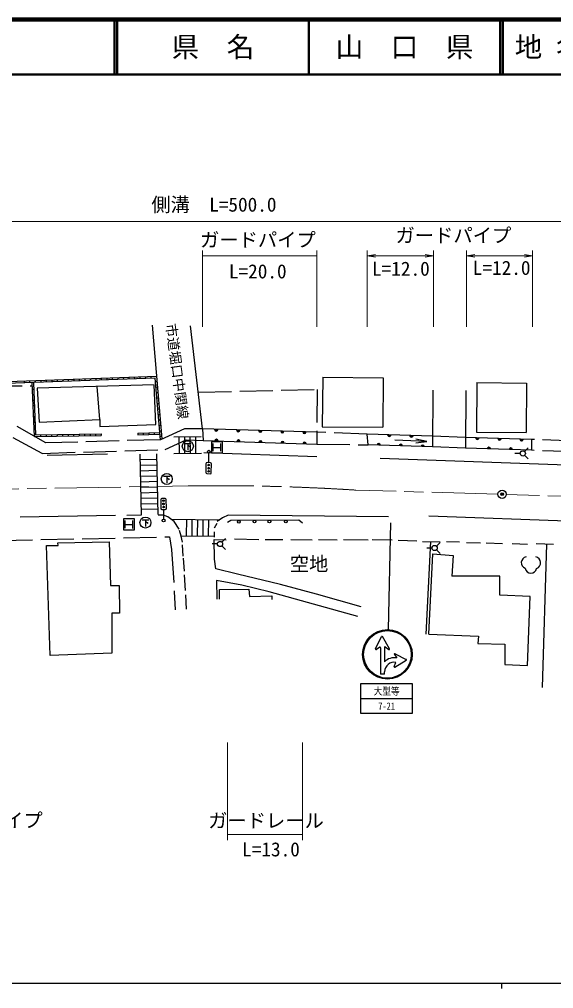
# Model space of a CAD drawing. Units: millimetres, scale not verified. Extents: x 40000 to 680000, y 20000 to 380000.
# Drawn here: x 280511 to 377433, y 204000 to 380000 of the extents above; entities that cross this region are included whole.
import ezdxf
from ezdxf.enums import TextEntityAlignment as Align

# ---------------------------------------------------------------- set-up
doc = ezdxf.new("R2010")
doc.units = ezdxf.units.MM
doc.header["$LTSCALE"] = 1000
doc.header["$PDMODE"] = 32
doc.header["$PDSIZE"] = 500
doc.linetypes.add('CHAIN', pattern=[18.5, 12, -1.5, 3.5, -1.5])
doc.linetypes.add('DASHED', pattern=[7.5, 6, -1.5])
for name, color, linetype, lineweight in [('M-BGD', 7, 'Continuous', 25), ('M-BGD-EXST', 7, 'Continuous', 25), ('M-BMK', 2, 'CHAIN', 13), ('M-BMK-SRVR', 3, 'Continuous', 25), ('M-STR-HTXT', 7, 'Continuous', 13), ('M-STR-STRC', 7, 'Continuous', 25), ('M-TTL', 2, 'Continuous', 140), ('M-TTL-BAND', 7, 'Continuous', 25), ('M-TTL-LINE', 7, 'Continuous', 50)]:
    doc.layers.add(name, color=color, linetype=linetype, lineweight=lineweight)
doc.layers.add('M-OTRS', color=6, linetype='Continuous')
doc.layers.add('M-TTL-TXT', color=7, linetype='Continuous')
doc.styles.add('ＭＳ ゴシック', font='')
doc.styles.get('ＭＳ ゴシック').set_extended_font_data('MS Gothic')

# ---------------------------------------------------------------- blocks, each defined once
blk = doc.blocks.new('open_arrow')
at = {"color": 0, "linetype": 'Continuous', "lineweight": -2}
blk.add_lwpolyline([(7.5, 1.25), (0, 0), (7.5, -1.25)], dxfattribs=at)

msp = doc.modelspace()

# ---------------------------------------------------------------- linework, layer by layer
at = {"layer": 'M-BGD'}
for p, q in [((306396, 303811), (304650, 324467)), ((313761, 305620), (311582, 324368)), ((305432, 315162), (278388, 314182)), ((302359, 315050), (302370, 314751)), ((303358, 315087), (303369, 314787)), ((304358, 315123), (304369, 314823)), ((305162, 314852), (278112, 313872)), ((281373, 314290), (281384, 313990)), ((282372, 314326), (282383, 314026)), ((282772, 314041), (283171, 304259)), ((283072, 314051), (283459, 304563)), ((283372, 314362), (283382, 314063)), ((304936, 313623), (283760, 313051)), ((284371, 314399), (284382, 314099)), ((285370, 314435), (285381, 314135)), ((286370, 314471), (286380, 314171)), ((287369, 314507), (287380, 314207)), ((288368, 314543), (288379, 314244)), ((289368, 314580), (289379, 314280)), ((290367, 314616), (290378, 314316)), ((291366, 314652), (291377, 314352)), ((292366, 314688), (292377, 314388)), ((293365, 314725), (293376, 314425)), ((294364, 314761), (294375, 314461)), ((295092, 307327), (294646, 313345)), ((295364, 314797), (295375, 314497)), ((296363, 314833), (296374, 314533)), ((297362, 314869), (297373, 314570)), ((298362, 314906), (298373, 314606)), ((299361, 314942), (299372, 314642)), ((300360, 314978), (300371, 314678)), ((301360, 315014), (301371, 314714)), ((305279, 306412), (304936, 313623)), ((306106, 303681), (305162, 314852)), ((305214, 314231), (305513, 314257)), ((335535, 315017), (335464, 306018)), ((335535, 315017), (346535, 314931)), ((346535, 314931), (346464, 305931)), ((363528, 314038), (363458, 305038)), ((363528, 314038), (372528, 313967)), ((372528, 313967), (372457, 304967)), ((282820, 312859), (283120, 312871)), ((282861, 311860), (283161, 311872)), ((283760, 313051), (284103, 306869)), ((305299, 313235), (305597, 313260)), ((305383, 312238), (305682, 312264)), ((355517, 312650), (355436, 302352)), ((361517, 312603), (361435, 302152)), ((282902, 310861), (283202, 310873)), ((282943, 309862), (283243, 309874)), ((305467, 311242), (305766, 311267)), ((305551, 310246), (305850, 310271)), ((282984, 308862), (283283, 308875)), ((305635, 309249), (305934, 309274)), ((305720, 308253), (306018, 308278)), ((283024, 307863), (283324, 307876)), ((283065, 306864), (283365, 306876)), ((284103, 306869), (295092, 307327)), ((295092, 307327), (295092, 306068)), ((295092, 306068), (305279, 306412)), ((305804, 307256), (306103, 307281)), ((305888, 306260), (306187, 306285)), ((283106, 305865), (283406, 305877)), ((283147, 304866), (283446, 304878)), ((283459, 304563), (295342, 304761)), ((284344, 304578), (284349, 304278)), ((285344, 304595), (285349, 304295)), ((286343, 304611), (286348, 304312)), ((287343, 304628), (287348, 304328)), ((288343, 304645), (288348, 304345)), ((289343, 304661), (289348, 304362)), ((290343, 304678), (290348, 304378)), ((291343, 304695), (291348, 304395)), ((292343, 304711), (292348, 304412)), ((293342, 304728), (293347, 304428)), ((294342, 304745), (294347, 304445)), ((295342, 304761), (295347, 304461)), ((301977, 304860), (305998, 304961)), ((301977, 304860), (301984, 304561)), ((301984, 304561), (306023, 304662)), ((302976, 304885), (302984, 304586)), ((303976, 304910), (303984, 304611)), ((304976, 304935), (304983, 304636)), ((305972, 305263), (306271, 305289)), ((334457, 305026), (313761, 305620)), ((313761, 305620), (313860, 303540)), ((334457, 305026), (334457, 302847)), ((335464, 306018), (346464, 305931)), ((343807, 302741), (343629, 304706)), ((355452, 304308), (343629, 304706)), ((363458, 305038), (372457, 304967)), ((283171, 304259), (295347, 304461)), ((306056, 304267), (306355, 304292)), ((313860, 303540), (334457, 302847)), ((355436, 302352), (343807, 302741)), ((354448, 303338), (348626, 303562)), ((373447, 303701), (361450, 304105)), ((373447, 303701), (373432, 301751)), ((296523, 301032), (285534, 300803)), ((334468, 300574), (313979, 301261)), ((373432, 301751), (361435, 302152)), ((407414, 298095), (345951, 300239)), ((297942, 289906), (280638, 289602)), ((302683, 289967), (299991, 289906)), ((306670, 289981), (305683, 289981)), ((307429, 289678), (306670, 289981)), ((308568, 288843), (307429, 289678)), ((309478, 287401), (308568, 288843)), ((317344, 289480), (316397, 288817)), ((318386, 289954), (317344, 289480)), ((318293, 288680), (318845, 289074)), ((347453, 289669), (318386, 289954)), ((318845, 289074), (331229, 289153)), ((331229, 289153), (331860, 288601)), ((354791, 289859), (400806, 288155)), ((309858, 286187), (309554, 287173)), ((316303, 288439), (315829, 287586)), ((315829, 286924), (315829, 285977)), ((287481, 284955), (296801, 285120)), ((296801, 285120), (297048, 277203)), ((310085, 285048), (309858, 286187)), ((315930, 281955), (315835, 285539)), ((315835, 285539), (318004, 285492)), ((323972, 285503), (319522, 285598)), ((328327, 285503), (325108, 285503)), ((333629, 285409), (329748, 285503)), ((338174, 285409), (334766, 285503)), ((343760, 285409), (339310, 285503)), ((348116, 285409), (344518, 285503)), ((349205, 285409), (352613, 285314)), ((353655, 285219), (356874, 285125)), ((354305, 268387), (355173, 285175)), ((358010, 285219), (360377, 285125)), ((286079, 264502), (285419, 284460)), ((285419, 284460), (287563, 284460)), ((287563, 284460), (287481, 284955)), ((310237, 282544), (310085, 284593)), ((361608, 285030), (364164, 284935)), ((365206, 284935), (368141, 284841)), ((372686, 284651), (369940, 284746)), ((377420, 284651), (374295, 284746)), ((375406, 258678), (376232, 284687)), ((310465, 279811), (310313, 282164)), ((316165, 280211), (315930, 281955)), ((354794, 268362), (355548, 282947)), ((355548, 282947), (359241, 282663)), ((359241, 282663), (358972, 278876)), ((320084, 279262), (316165, 280211)), ((310617, 276320), (310465, 279128)), ((320888, 277239), (316271, 278121)), ((316271, 278121), (316323, 274697)), ((327866, 277394), (320084, 279262)), ((367668, 278876), (358972, 278876)), ((367668, 275467), (367668, 278876)), ((297048, 277203), (298615, 277203)), ((298615, 277203), (298698, 272172)), ((316790, 276461), (322133, 276564)), ((316842, 274697), (316790, 276461)), ((325838, 276079), (320888, 277239)), ((322133, 276564), (322237, 275215)), ((334403, 275630), (327866, 277394)), ((310844, 272905), (310693, 275485)), ((322237, 275215), (326336, 275319)), ((341930, 271566), (325838, 276079)), ((326336, 275319), (326336, 274645)), ((342496, 273348), (334403, 275630)), ((373159, 275183), (367668, 275467)), ((372686, 262685), (373159, 275183)), ((298698, 272172), (297295, 272172)), ((297295, 272172), (297295, 264914)), ((354794, 268362), (363786, 267987)), ((363786, 267987), (363691, 266662)), ((363691, 266662), (368615, 266567)), ((368615, 266567), (368615, 262874)), ((297295, 264914), (286079, 264502)), ((368615, 262874), (372686, 262685))]:
    msp.add_line(p, q, dxfattribs=at)
at = {"layer": 'M-BGD', "linetype": 'DASHED'}
for p, q in [((274992, 313460), (282796, 313460)), ((312984, 312305), (334518, 312816)), ((334518, 312816), (334457, 305026)), ((285291, 303078), (279350, 306544)), ((310493, 305653), (306086, 303672)), ((313761, 305620), (310493, 305653)), ((343629, 304706), (334457, 305026)), ((279300, 304068), (284648, 301197)), ((306086, 303672), (285291, 303078)), ((306928, 301890), (310790, 303672)), ((310790, 303672), (313860, 303540)), ((334457, 302847), (343807, 302741)), ((361450, 304105), (355452, 304308)), ((381445, 303432), (373447, 303701)), ((284648, 301197), (306928, 301890)), ((361435, 302152), (355436, 302352)), ((381430, 301484), (373432, 301751)), ((276901, 285362), (307770, 286027)), ((307770, 286027), (308133, 283726)), ((308133, 283726), (308615, 276093)), ((308615, 276093), (308775, 272798))]:
    msp.add_line(p, q, dxfattribs=at)
at = {"layer": 'M-BGD'}
for centre in [(320343, 288759), (323183, 288838), (325865, 288838), (328862, 288838)]:
    msp.add_circle(centre, 250, dxfattribs=at)
for centre, radius, start, end in [((316222, 305549), 300, 178.3556, 358.3556), ((316222, 305549), 150, 178.3556, 358.3556), ((320221, 305434), 300, 178.3556, 358.3556), ((320221, 305434), 150, 178.3556, 358.3556), ((324219, 305319), 300, 178.3556, 358.3556), ((324219, 305319), 150, 178.3556, 358.3556), ((328217, 305205), 300, 178.3556, 358.3556), ((328217, 305205), 150, 178.3556, 358.3556), ((332216, 305090), 300, 178.3556, 358.3556), ((332216, 305090), 150, 178.3556, 358.3556), ((347626, 304571), 300, 178.06986, 358.06986), ((347626, 304571), 150, 178.06986, 358.06986), ((316259, 303459), 300, 358.0725, 178.0725), ((316259, 303459), 150, 358.0725, 178.0725), ((320257, 303325), 300, 358.0725, 178.0725), ((320257, 303325), 150, 358.0725, 178.0725), ((324254, 303190), 300, 358.0725, 178.0725), ((324254, 303190), 150, 358.0725, 178.0725), ((328252, 303056), 300, 358.0725, 178.0725), ((328252, 303056), 150, 358.0725, 178.0725), ((332250, 302921), 300, 358.0725, 178.0725), ((332250, 302921), 150, 358.0725, 178.0725), ((345699, 302677), 300, 358.08686, 178.08686), ((345699, 302677), 150, 358.08686, 178.08686), ((349696, 302544), 300, 358.08686, 178.08686), ((351624, 304436), 300, 178.06986, 358.06986), ((351624, 304436), 150, 178.06986, 358.06986), ((363617, 304032), 300, 178.06986, 358.06986), ((363617, 304032), 150, 178.06986, 358.06986), ((367615, 303898), 300, 178.06986, 358.06986), ((367615, 303898), 150, 178.06986, 358.06986), ((371613, 303763), 300, 178.06986, 358.06986), ((371613, 303763), 150, 178.06986, 358.06986), ((349696, 302544), 150, 358.08686, 178.08686), ((353694, 302410), 300, 358.08686, 178.08686), ((353694, 302410), 150, 358.08686, 178.08686), ((365687, 302010), 300, 358.08686, 178.08686), ((365687, 302010), 150, 358.08686, 178.08686), ((369685, 301876), 300, 358.08686, 178.08686), ((369685, 301876), 150, 358.08686, 178.08686)]:
    msp.add_arc(centre, radius, start, end, dxfattribs=at)
at = {"layer": 'M-BGD-EXST'}
for p, q in [((310467, 302997), (311676, 302997)), ((311072, 302997), (311072, 301779)), ((317344, 303269), (315344, 303269)), ((315344, 303269), (315344, 301269)), ((315653, 301571), (315653, 302971)), ((317055, 301565), (317055, 302965)), ((317344, 301269), (317344, 303269)), ((311075, 302704), (311365, 302495)), ((311365, 302495), (311498, 302314)), ((314854, 299505), (314873, 301255)), ((315344, 301269), (317344, 301269)), ((315653, 302271), (317053, 302271)), ((371364, 301178), (370422, 301178)), ((372169, 301511), (372836, 302178)), ((314352, 299311), (314334, 297711)), ((315154, 299502), (314554, 299509)), ((315334, 297700), (315352, 299300)), ((372169, 300845), (372836, 300178)), ((314532, 297509), (315132, 297502)), ((306656, 297050), (307865, 297050)), ((307261, 297050), (307261, 295832)), ((307264, 296757), (307554, 296548)), ((307554, 296548), (307687, 296367)), ((306167, 292819), (306172, 291219)), ((306967, 293021), (306367, 293019)), ((307172, 291222), (307167, 292822)), ((306372, 291019), (306972, 291021)), ((306672, 291020), (306677, 289270)), ((301406, 289280), (299406, 289280)), ((299406, 289280), (299406, 287280)), ((299715, 287583), (299715, 288983)), ((301117, 287577), (301117, 288977)), ((301406, 287280), (301406, 289280)), ((302778, 289132), (303987, 289132)), ((303383, 289132), (303383, 287915)), ((303386, 288839), (303676, 288630)), ((299406, 287280), (301406, 287280)), ((299715, 288283), (301115, 288283)), ((303676, 288630), (303809, 288449)), ((317249, 285080), (317916, 285746)), ((316444, 284746), (315501, 284746)), ((317249, 284413), (317916, 283746)), ((355380, 284001), (354437, 284001)), ((356184, 284335), (356851, 285001)), ((356184, 283668), (356851, 283001))]:
    msp.add_line(p, q, dxfattribs=at)
for centre, radius in [((311069, 302498), 1000), ((314876, 301505), 250), ((371836, 301178), 471), ((314849, 299080), 150), ((307258, 296551), 1000), ((314837, 297930), 150), ((314843, 298505), 150), ((306668, 292595), 150), ((306669, 292020), 150), ((306671, 291445), 150), ((303380, 288634), 1000), ((306678, 289020), 250), ((316916, 284746), 471), ((355851, 284001), 471)]:
    msp.add_circle(centre, radius, dxfattribs=at)
for centre, radius, start, end in [((314552, 299309), 200, 89.36877, 179.36877), ((315152, 299302), 200, 359.36877, 89.36877), ((314534, 297709), 200, 179.36877, 269.36877), ((315134, 297702), 200, 269.36877, 359.36877), ((306367, 292819), 200, 90.15955, 180.15955), ((306967, 292821), 200, 0.15955, 90.15955), ((306372, 291219), 200, 180.15955, 270.15955), ((306972, 291221), 200, 270.15955, 0.15955), ((372643, 281333), 1075, 100.75605, 249.2973), ((373976, 281319), 1090, 290.56616, 78.96113), ((373314, 280489), 1063, 188.73985, 349.61114)]:
    msp.add_arc(centre, radius, start, end, dxfattribs=at)
at = {"layer": 'M-BMK'}
for p, q in [((268429, 294557), (311108, 295291)), ((367339, 293788), (341538, 294522)), ((467349, 290690), (368838, 293743))]:
    msp.add_line(p, q, dxfattribs=at)
msp.add_arc((316315, -101254), 396580, 86.35344, 90.75226, dxfattribs=at)
at = {"layer": 'M-BMK-SRVR'}
msp.add_circle((368089, 293767), 750, dxfattribs=at)
at = {"layer": 'M-OTRS'}
msp.add_point((368089, 293767), dxfattribs=at)
at = {"layer": 'M-STR-HTXT'}
for p, q in [((568614, 343318), (62984, 343318)), ((313761, 324173), (313761, 338043)), ((334457, 324173), (334457, 338043)), ((343629, 324173), (343629, 338043)), ((355629, 324173), (355629, 338043)), ((361629, 324173), (361629, 338043)), ((373629, 324173), (373629, 338043)), ((313761, 337043), (334457, 337043)), ((343629, 337043), (355629, 337043)), ((361629, 337043), (373629, 337043)), ((318293, 248705), (318293, 230968)), ((331860, 248705), (331860, 230968)), ((318293, 231968), (331860, 231968))]:
    msp.add_line(p, q, dxfattribs=at)
at = {"layer": 'M-STR-STRC'}
for p, q in [((308506, 304189), (313506, 304255)), ((309545, 301202), (309506, 304202)), ((310545, 301216), (310506, 304215)), ((311545, 301229), (311506, 304228)), ((312545, 301242), (312506, 304242)), ((302681, 290053), (302431, 301050)), ((305680, 290121), (305430, 301119)), ((308545, 301189), (313545, 301255)), ((302454, 300051), (305453, 300119)), ((302477, 299051), (305476, 299119)), ((302499, 298051), (305499, 298119)), ((302522, 297051), (305521, 297120)), ((302545, 296052), (305544, 296120)), ((302567, 295052), (305567, 295120)), ((302590, 294052), (305589, 294120)), ((302613, 293052), (305612, 293121)), ((302636, 292053), (305635, 292121)), ((302658, 291053), (305658, 291121)), ((307998, 289260), (316871, 289149)), ((310833, 286224), (310871, 289224)), ((311833, 286212), (311871, 289212)), ((312833, 286199), (312871, 289199)), ((313833, 286187), (313871, 289186)), ((314833, 286174), (314871, 289174)), ((347856, 288567), (347391, 269190)), ((309842, 286237), (315829, 286162)), ((345148, 265681), (346238, 267920)), ((347659, 265702), (346398, 267925)), ((345899, 265980), (345279, 265567)), ((346039, 265905), (346039, 261110)), ((346759, 265968), (346759, 263368)), ((346902, 266040), (347528, 265585)), ((348546, 264677), (348970, 264045)), ((348661, 264808), (350703, 263787)), ((348520, 262483), (348838, 263242)), ((348650, 262371), (350709, 263630)), ((346759, 261110), (346039, 261110)), ((346759, 261110), (346759, 261544)), ((342431, 259384), (351743, 259384)), ((342431, 253966), (342431, 259384)), ((351743, 259384), (351743, 256675)), ((342431, 256675), (351743, 256675)), ((351743, 256675), (351743, 253966)), ((351743, 253966), (342431, 253966))]:
    msp.add_line(p, q, dxfattribs=at)
for radius in [4500, 4320]:
    msp.add_circle((347284, 264692), radius, dxfattribs=at)
for centre, radius, start, end in [((346319, 267880), 90, 29.57784, 154.02561), ((345949, 265905), 90, 0, 123.69007), ((346849, 265968), 90, 53.97263, 180), ((345229, 265642), 90, 154.02561, 303.69007), ((348547, 261477), 2603, 80.64919, 133.38752), ((347581, 265658), 90, 233.97263, 29.57784), ((348621, 264727), 90, 63.43495, 213.83379), ((348547, 261477), 1789, 80.64919, 177.85712), ((348603, 262448), 90, 157.28429, 301.42957), ((350662, 263706), 90, 301.42957, 63.43495)]:
    msp.add_arc(centre, radius, start, end, dxfattribs=at)
at = {"layer": 'M-TTL'}
msp.add_line((680000, 380000), (40000, 380000), dxfattribs=at)
at = {"layer": 'M-TTL-BAND'}
for p, q in [((40000, 205000), (579000, 205000)), ((368000, 205000), (368000, 204000))]:
    msp.add_line(p, q, dxfattribs=at)
at = {"layer": 'M-TTL-LINE'}
for p, q in [((297750, 380000), (297750, 370000)), ((298250, 380000), (298250, 370000)), ((333000, 380000), (333000, 370000)), ((367750, 380000), (367750, 370000)), ((368250, 380000), (368250, 370000)), ((40000, 370000), (680000, 370000))]:
    msp.add_line(p, q, dxfattribs=at)

# ---------------------------------------------------------------- block references
at = {"layer": 'M-BGD', "xscale": 267, "yscale": 267, "rotation": 177.8}
msp.add_blockref('open_arrow', (354448, 303338), dxfattribs=at)
at = {"layer": 'M-STR-HTXT', "xscale": 200, "yscale": 200}
for p in [(343629, 337043), (361629, 337043)]:
    msp.add_blockref('open_arrow', p, dxfattribs=at)
at = {"layer": 'M-STR-HTXT', "xscale": 200, "yscale": 200, "rotation": 180}
for p in [(355629, 337043), (373629, 337043)]:
    msp.add_blockref('open_arrow', p, dxfattribs=at)

# ---------------------------------------------------------------- texts
at = {"layer": 'M-BGD-EXST', "style": 'ＭＳ ゴシック'}
msp.add_text('市道堀口中関線', height=1833, rotation=277.512, dxfattribs=at).set_placement((306536, 324586), align=Align.BOTTOM_LEFT)
msp.add_text('空地', height=2566, dxfattribs=at).set_placement((333061, 281120), align=Align.MIDDLE_CENTER)
at = {"layer": 'M-STR-HTXT', "style": 'ＭＳ ゴシック'}
for s, p in [('側溝\u3000L=500.0', (315799, 344318)), ('L=12.0', (368010, 332830)), ('L=20.0', (323756, 332193)), ('L=12.0', (349722, 332677)), ('L=13.0', (326157, 227240))]:
    msp.add_text(s, height=2566, dxfattribs=at).set_placement(p, align=Align.BOTTOM_CENTER)
for p in [(313279, 337922), (348754, 338728), (263730, 232514)]:
    msp.add_text('ガードパイプ', height=2566, dxfattribs=at).set_placement(p, align=Align.BOTTOM_LEFT)
msp.add_text('ガードレール', height=2566, dxfattribs=at).set_placement((325251, 234509), align=Align.MIDDLE_CENTER)
at = {"layer": 'M-STR-STRC', "style": 'ＭＳ ゴシック', "width": 0.85}
for s, p in [('大型等', (347138, 256955)), ('7-21', (347138, 254246))]:
    msp.add_text(s, height=1320, dxfattribs=at).set_placement(p, align=Align.BOTTOM_CENTER)
at = {"layer": 'M-TTL-TXT', "style": 'ＭＳ ゴシック'}
for s, p in [('県\u3000名', (315625, 375000)), ('山\u3000口\u3000県', (350375, 375000))]:
    msp.add_text(s, height=3666, dxfattribs=at).set_placement(p, align=Align.MIDDLE_CENTER)
msp.add_text('地 名', height=3666, dxfattribs=at).set_placement((370380, 375000), align=Align.MIDDLE_LEFT)

doc.saveas('drawing.dxf')
